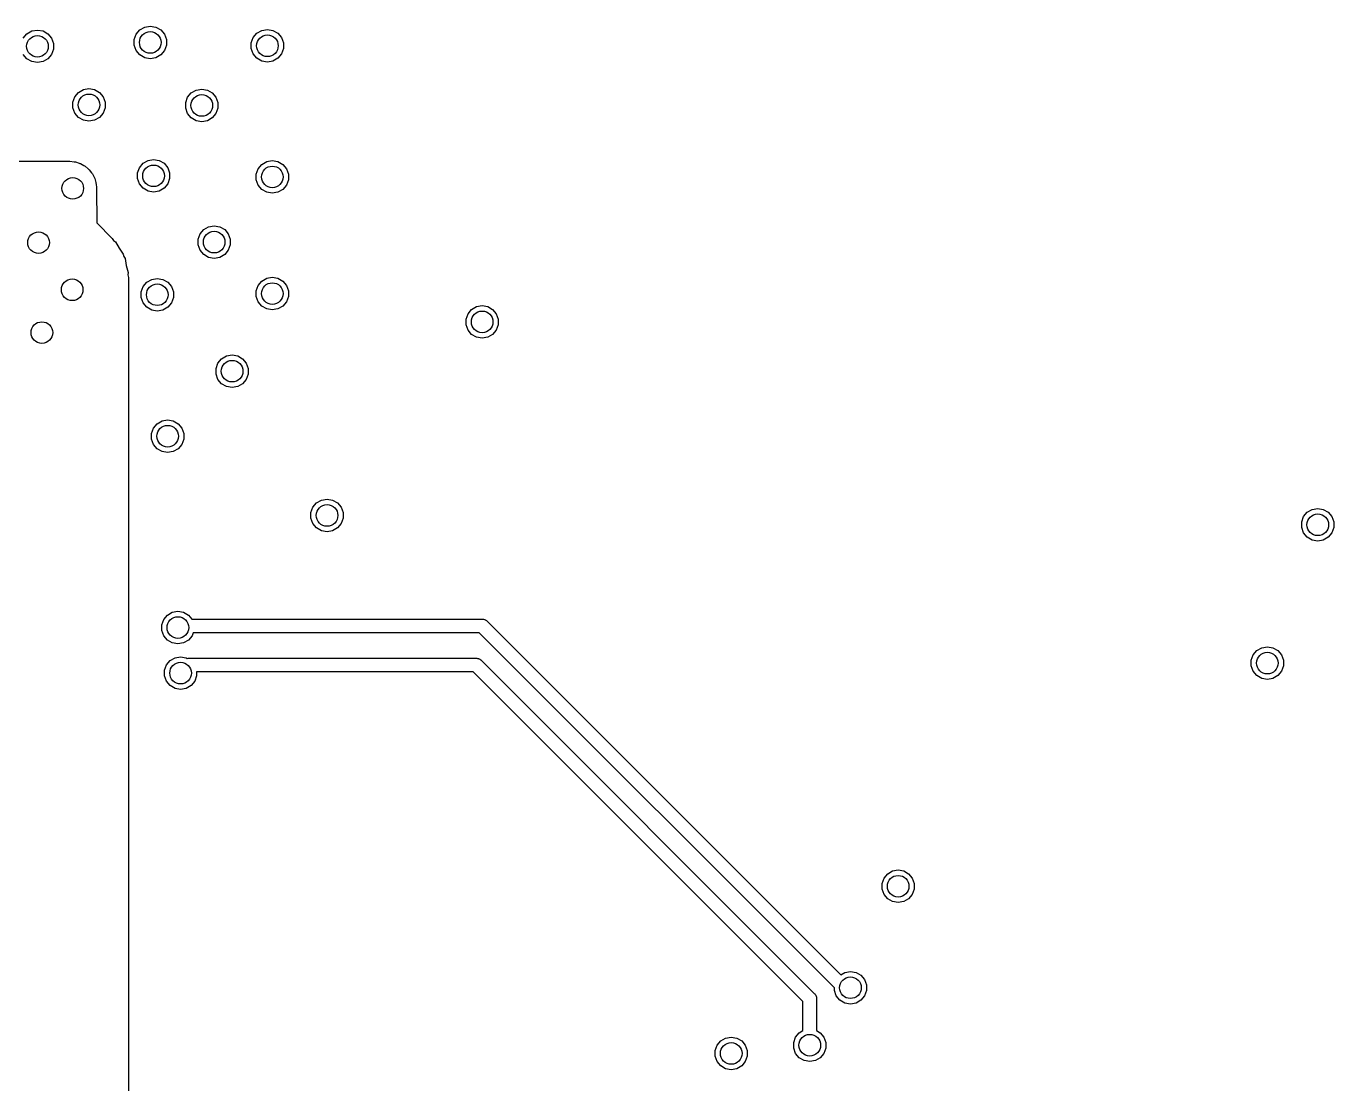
# Model space of a CAD drawing. Extents: x 10 to 287, y -200 to -10.
# Drawn here: x 141.75 to 165.86, y -96.04 to -76.54 of the extents above; entities that cross this region are included whole.
import ezdxf

# ---------------------------------------------------------------- set-up
doc = ezdxf.new("R2010")
doc.units = 0
doc.header["$MEASUREMENT"] = 0
doc.layers.add('BLACK', color=7, linetype='CONTINUOUS')

msp = doc.modelspace()

# ---------------------------------------------------------------- linework, layer by layer
at = {"layer": 'Black'}
for p, q in [((141.767, -76.6833), (141.858, -76.631)), ((141.858, -76.631), (141.961, -76.6129)), ((141.961, -76.6129), (142.064, -76.631)), ((142.064, -76.631), (142.154, -76.6833)), ((143.78, -76.6922), (143.847, -76.6121)), ((143.847, -76.6121), (143.938, -76.5599)), ((143.938, -76.5599), (144.041, -76.5418)), ((144.041, -76.5418), (144.144, -76.5599)), ((144.144, -76.5599), (144.234, -76.6121)), ((144.234, -76.6121), (144.301, -76.6922)), ((146.006, -76.6731), (146.097, -76.6209)), ((146.097, -76.6209), (146.2, -76.6027)), ((146.2, -76.6027), (146.303, -76.6209)), ((146.303, -76.6209), (146.393, -76.6731)), ((141.7, -76.7633), (141.767, -76.6833)), ((142.154, -76.6833), (142.221, -76.7633)), ((142.221, -76.7633), (142.257, -76.8615)), ((142.257, -76.8615), (142.257, -76.966)), ((143.745, -76.7904), (143.78, -76.6922)), ((143.745, -76.8949), (143.745, -76.7904)), ((143.78, -76.9931), (143.745, -76.8949)), ((144.301, -76.6922), (144.337, -76.7904)), ((144.337, -76.8949), (144.301, -76.9931)), ((144.337, -76.7904), (144.337, -76.8949)), ((145.904, -76.8513), (145.939, -76.7531)), ((145.904, -76.9558), (145.904, -76.8513)), ((145.939, -76.7531), (146.006, -76.6731)), ((146.393, -76.6731), (146.46, -76.7531)), ((146.46, -76.7531), (146.496, -76.8513)), ((146.496, -76.8513), (146.496, -76.9558)), ((141.767, -77.1442), (141.7, -77.0642)), ((141.858, -77.1965), (141.767, -77.1442)), ((142.154, -77.1442), (142.064, -77.1965)), ((142.221, -77.0642), (142.154, -77.1442)), ((142.257, -76.966), (142.221, -77.0642)), ((143.847, -77.0731), (143.78, -76.9931)), ((143.938, -77.1253), (143.847, -77.0731)), ((144.041, -77.1435), (143.938, -77.1253)), ((144.144, -77.1253), (144.041, -77.1435)), ((144.234, -77.0731), (144.144, -77.1253)), ((144.301, -76.9931), (144.234, -77.0731)), ((145.939, -77.054), (145.904, -76.9558)), ((146.006, -77.1341), (145.939, -77.054)), ((146.097, -77.1863), (146.006, -77.1341)), ((146.393, -77.1341), (146.303, -77.1863)), ((146.46, -77.054), (146.393, -77.1341)), ((146.496, -76.9558), (146.46, -77.054)), ((141.961, -77.2146), (141.858, -77.1965)), ((142.064, -77.1965), (141.961, -77.2146)), ((146.2, -77.2044), (146.097, -77.1863)), ((146.303, -77.1863), (146.2, -77.2044)), ((142.614, -77.941), (142.65, -77.8428)), ((142.65, -77.8428), (142.717, -77.7628)), ((142.717, -77.7628), (142.808, -77.7105)), ((142.808, -77.7105), (142.911, -77.6924)), ((142.911, -77.6924), (143.013, -77.7105)), ((143.013, -77.7105), (143.104, -77.7628)), ((143.104, -77.7628), (143.171, -77.8428)), ((143.171, -77.8428), (143.207, -77.941)), ((144.695, -77.9512), (144.73, -77.853)), ((144.73, -77.853), (144.797, -77.7729)), ((144.797, -77.7729), (144.888, -77.7207)), ((144.888, -77.7207), (144.991, -77.7025)), ((144.991, -77.7025), (145.094, -77.7207)), ((145.094, -77.7207), (145.184, -77.7729)), ((145.184, -77.7729), (145.251, -77.853)), ((145.251, -77.853), (145.287, -77.9512)), ((142.614, -78.0455), (142.614, -77.941)), ((142.65, -78.1437), (142.614, -78.0455)), ((143.207, -78.0455), (143.171, -78.1437)), ((143.207, -77.941), (143.207, -78.0455)), ((144.695, -78.0556), (144.695, -77.9512)), ((144.73, -78.1538), (144.695, -78.0556)), ((145.287, -78.0556), (145.251, -78.1538)), ((145.287, -77.9512), (145.287, -78.0556)), ((142.717, -78.2237), (142.65, -78.1437)), ((142.808, -78.276), (142.717, -78.2237)), ((142.911, -78.2941), (142.808, -78.276)), ((143.013, -78.276), (142.911, -78.2941)), ((143.104, -78.2237), (143.013, -78.276)), ((143.171, -78.1437), (143.104, -78.2237)), ((144.797, -78.2339), (144.73, -78.1538)), ((144.888, -78.2861), (144.797, -78.2339)), ((144.991, -78.3043), (144.888, -78.2861)), ((145.094, -78.2861), (144.991, -78.3043)), ((145.184, -78.2339), (145.094, -78.2861)), ((145.251, -78.1538), (145.184, -78.2339)), ((141.487, -79.0321), (142.545, -79.0321)), ((142.545, -79.0321), (142.551, -79.0332)), ((142.551, -79.0332), (142.557, -79.0327)), ((142.557, -79.0327), (142.636, -79.0405)), ((142.636, -79.0405), (142.648, -79.0438)), ((142.648, -79.0438), (142.661, -79.0453)), ((142.661, -79.0453), (142.73, -79.0664)), ((142.73, -79.0664), (142.742, -79.0721)), ((142.742, -79.0721), (142.753, -79.0759)), ((142.753, -79.0759), (142.818, -79.1103)), ((143.841, -79.1509), (143.908, -79.0709)), ((143.908, -79.0709), (143.999, -79.0186)), ((143.999, -79.0186), (144.102, -79.0005)), ((144.102, -79.0005), (144.205, -79.0186)), ((144.205, -79.0186), (144.295, -79.0709)), ((144.295, -79.0709), (144.362, -79.1509)), ((146.098, -79.0912), (146.188, -79.0389)), ((146.188, -79.0389), (146.291, -79.0208)), ((146.291, -79.0208), (146.394, -79.0389)), ((146.394, -79.0389), (146.485, -79.0912)), ((142.818, -79.1103), (142.828, -79.1179)), ((142.828, -79.1179), (142.838, -79.124)), ((142.838, -79.124), (142.895, -79.1703)), ((142.895, -79.1703), (142.903, -79.1797)), ((142.903, -79.1797), (142.913, -79.1878)), ((142.913, -79.1878), (142.959, -79.2441)), ((142.959, -79.2441), (142.965, -79.255)), ((142.965, -79.255), (142.973, -79.2648)), ((142.973, -79.2648), (143.007, -79.329)), ((143.806, -79.2491), (143.841, -79.1509)), ((143.806, -79.3536), (143.806, -79.2491)), ((144.362, -79.1509), (144.398, -79.2491)), ((144.398, -79.2491), (144.398, -79.3536)), ((145.995, -79.2694), (146.031, -79.1712)), ((145.995, -79.3739), (145.995, -79.2694)), ((146.031, -79.1712), (146.098, -79.0912)), ((146.485, -79.0912), (146.552, -79.1712)), ((146.552, -79.1712), (146.588, -79.2694)), ((146.588, -79.2694), (146.588, -79.3739)), ((143.007, -79.329), (143.011, -79.3409)), ((143.011, -79.3409), (143.017, -79.352)), ((143.017, -79.352), (143.038, -79.4217)), ((143.038, -79.4217), (143.04, -79.4341)), ((143.04, -79.4341), (143.043, -79.4461)), ((143.043, -79.4461), (143.051, -79.5249)), ((143.051, -79.5249), (143.051, -79.5311)), ((143.051, -79.5311), (143.052, -79.5373)), ((143.052, -79.5373), (143.053, -80.1689)), ((143.841, -79.4518), (143.806, -79.3536)), ((143.908, -79.5318), (143.841, -79.4518)), ((143.999, -79.5841), (143.908, -79.5318)), ((144.295, -79.5318), (144.205, -79.5841)), ((144.362, -79.4518), (144.295, -79.5318)), ((144.398, -79.3536), (144.362, -79.4518)), ((146.031, -79.4721), (145.995, -79.3739)), ((146.098, -79.5521), (146.031, -79.4721)), ((146.188, -79.6044), (146.098, -79.5521)), ((146.485, -79.5521), (146.394, -79.6044)), ((146.552, -79.4721), (146.485, -79.5521)), ((146.588, -79.3739), (146.552, -79.4721)), ((144.102, -79.6022), (143.999, -79.5841)), ((144.205, -79.5841), (144.102, -79.6022)), ((146.291, -79.6225), (146.188, -79.6044)), ((146.394, -79.6044), (146.291, -79.6225)), ((143.053, -80.1689), (143.339, -80.4549)), ((145.026, -80.2926), (145.117, -80.2404)), ((145.117, -80.2404), (145.219, -80.2222)), ((145.219, -80.2222), (145.322, -80.2404)), ((145.322, -80.2404), (145.413, -80.2926)), ((143.339, -80.4549), (143.365, -80.4915)), ((143.365, -80.4915), (143.399, -80.5202)), ((143.399, -80.5202), (143.466, -80.6352)), ((144.923, -80.4708), (144.959, -80.3726)), ((144.923, -80.5753), (144.923, -80.4708)), ((144.959, -80.3726), (145.026, -80.2926)), ((145.413, -80.2926), (145.48, -80.3726)), ((145.48, -80.3726), (145.516, -80.4708)), ((145.516, -80.4708), (145.516, -80.5753)), ((143.466, -80.6352), (143.542, -80.7439)), ((143.542, -80.7439), (143.553, -80.7871)), ((144.959, -80.6735), (144.923, -80.5753)), ((145.026, -80.7536), (144.959, -80.6735)), ((145.117, -80.8058), (145.026, -80.7536)), ((145.413, -80.7536), (145.322, -80.8058)), ((145.48, -80.6735), (145.413, -80.7536)), ((145.516, -80.5753), (145.48, -80.6735)), ((143.553, -80.7871), (143.576, -80.8258)), ((143.576, -80.8258), (143.599, -80.9565)), ((143.599, -80.9565), (143.633, -81.0848)), ((145.219, -80.8239), (145.117, -80.8058)), ((145.322, -80.8058), (145.219, -80.8239)), ((143.633, -81.0848), (143.629, -81.1293)), ((143.629, -81.1293), (143.637, -81.1733)), ((143.637, -81.1733), (143.637, -96.3191)), ((143.977, -81.2629), (144.067, -81.2106)), ((144.067, -81.2106), (144.17, -81.1925)), ((144.17, -81.1925), (144.273, -81.2106)), ((144.273, -81.2106), (144.364, -81.2629)), ((146.031, -81.3226), (146.098, -81.2426)), ((146.098, -81.2426), (146.188, -81.1903)), ((146.188, -81.1903), (146.291, -81.1722)), ((146.291, -81.1722), (146.394, -81.1903)), ((146.394, -81.1903), (146.485, -81.2426)), ((146.485, -81.2426), (146.552, -81.3226)), ((143.874, -81.4411), (143.91, -81.3429)), ((143.874, -81.5456), (143.874, -81.4411)), ((143.91, -81.3429), (143.977, -81.2629)), ((144.364, -81.2629), (144.431, -81.3429)), ((144.431, -81.3429), (144.467, -81.4411)), ((144.467, -81.4411), (144.467, -81.5456)), ((145.995, -81.4208), (146.031, -81.3226)), ((145.995, -81.5253), (145.995, -81.4208)), ((146.552, -81.3226), (146.588, -81.4208)), ((146.588, -81.4208), (146.588, -81.5253)), ((143.91, -81.6438), (143.874, -81.5456)), ((143.977, -81.7238), (143.91, -81.6438)), ((144.067, -81.7761), (143.977, -81.7238)), ((144.364, -81.7238), (144.273, -81.7761)), ((144.431, -81.6438), (144.364, -81.7238)), ((144.467, -81.5456), (144.431, -81.6438)), ((146.031, -81.6235), (145.995, -81.5253)), ((146.098, -81.7035), (146.031, -81.6235)), ((146.188, -81.7558), (146.098, -81.7035)), ((146.485, -81.7035), (146.394, -81.7558)), ((146.552, -81.6235), (146.485, -81.7035)), ((146.588, -81.5253), (146.552, -81.6235)), ((149.966, -81.7633), (150.057, -81.711)), ((150.057, -81.711), (150.16, -81.6929)), ((150.16, -81.6929), (150.263, -81.711)), ((150.263, -81.711), (150.353, -81.7633)), ((144.17, -81.7942), (144.067, -81.7761)), ((144.273, -81.7761), (144.17, -81.7942)), ((146.291, -81.7739), (146.188, -81.7558)), ((146.394, -81.7558), (146.291, -81.7739)), ((149.863, -81.9415), (149.899, -81.8433)), ((149.863, -82.046), (149.863, -81.9415)), ((149.899, -81.8433), (149.966, -81.7633)), ((150.353, -81.7633), (150.42, -81.8433)), ((150.42, -81.8433), (150.456, -81.9415)), ((150.456, -81.9415), (150.456, -82.046)), ((149.899, -82.1442), (149.863, -82.046)), ((149.966, -82.2242), (149.899, -82.1442)), ((150.42, -82.1442), (150.353, -82.2242)), ((150.456, -82.046), (150.42, -82.1442)), ((150.057, -82.2765), (149.966, -82.2242)), ((150.16, -82.2946), (150.057, -82.2765)), ((150.263, -82.2765), (150.16, -82.2946)), ((150.353, -82.2242), (150.263, -82.2765)), ((145.289, -82.7526), (145.356, -82.6726)), ((145.356, -82.6726), (145.447, -82.6203)), ((145.447, -82.6203), (145.55, -82.6022)), ((145.55, -82.6022), (145.653, -82.6203)), ((145.653, -82.6203), (145.743, -82.6726)), ((145.743, -82.6726), (145.81, -82.7526)), ((145.253, -82.8508), (145.289, -82.7526)), ((145.253, -82.9553), (145.253, -82.8508)), ((145.81, -82.7526), (145.846, -82.8508)), ((145.846, -82.8508), (145.846, -82.9553)), ((145.289, -83.0535), (145.253, -82.9553)), ((145.356, -83.1335), (145.289, -83.0535)), ((145.447, -83.1858), (145.356, -83.1335)), ((145.743, -83.1335), (145.653, -83.1858)), ((145.81, -83.0535), (145.743, -83.1335)), ((145.846, -82.9553), (145.81, -83.0535)), ((145.55, -83.2039), (145.447, -83.1858)), ((145.653, -83.1858), (145.55, -83.2039)), ((144.1, -83.9515), (144.168, -83.8715)), ((144.168, -83.8715), (144.258, -83.8192)), ((144.258, -83.8192), (144.361, -83.8011)), ((144.361, -83.8011), (144.464, -83.8192)), ((144.464, -83.8192), (144.554, -83.8715)), ((144.554, -83.8715), (144.621, -83.9515)), ((144.065, -84.0497), (144.1, -83.9515)), ((144.065, -84.1542), (144.065, -84.0497)), ((144.621, -83.9515), (144.657, -84.0497)), ((144.657, -84.0497), (144.657, -84.1542)), ((144.1, -84.2524), (144.065, -84.1542)), ((144.168, -84.3324), (144.1, -84.2524)), ((144.258, -84.3847), (144.168, -84.3324)), ((144.361, -84.4028), (144.258, -84.3847)), ((144.464, -84.3847), (144.361, -84.4028)), ((144.554, -84.3324), (144.464, -84.3847)), ((144.621, -84.2524), (144.554, -84.3324)), ((144.657, -84.1542), (144.621, -84.2524)), ((147.039, -85.412), (147.106, -85.332)), ((147.106, -85.332), (147.197, -85.2797)), ((147.197, -85.2797), (147.3, -85.2616)), ((147.3, -85.2616), (147.403, -85.2797)), ((147.403, -85.2797), (147.493, -85.332)), ((147.493, -85.332), (147.56, -85.412)), ((147.003, -85.5102), (147.039, -85.412)), ((147.003, -85.6147), (147.003, -85.5102)), ((147.56, -85.412), (147.596, -85.5102)), ((147.596, -85.5102), (147.596, -85.6147)), ((165.27, -85.6829), (165.306, -85.5847)), ((165.306, -85.5847), (165.373, -85.5047)), ((165.373, -85.5047), (165.464, -85.4525)), ((165.464, -85.4525), (165.567, -85.4343)), ((165.567, -85.4343), (165.669, -85.4525)), ((165.669, -85.4525), (165.76, -85.5047)), ((165.76, -85.5047), (165.827, -85.5847)), ((165.827, -85.5847), (165.863, -85.6829)), ((147.039, -85.7129), (147.003, -85.6147)), ((147.106, -85.7929), (147.039, -85.7129)), ((147.197, -85.8452), (147.106, -85.7929)), ((147.493, -85.7929), (147.403, -85.8452)), ((147.56, -85.7129), (147.493, -85.7929)), ((147.596, -85.6147), (147.56, -85.7129)), ((165.27, -85.7874), (165.27, -85.6829)), ((165.306, -85.8856), (165.27, -85.7874)), ((165.863, -85.7874), (165.827, -85.8856)), ((165.863, -85.6829), (165.863, -85.7874)), ((147.3, -85.8633), (147.197, -85.8452)), ((147.403, -85.8452), (147.3, -85.8633)), ((165.373, -85.9657), (165.306, -85.8856)), ((165.464, -86.0179), (165.373, -85.9657)), ((165.567, -86.036), (165.464, -86.0179)), ((165.669, -86.0179), (165.567, -86.036)), ((165.76, -85.9657), (165.669, -86.0179)), ((165.827, -85.8856), (165.76, -85.9657)), ((144.254, -87.5778), (144.289, -87.4796)), ((144.289, -87.4796), (144.357, -87.3995)), ((144.357, -87.3995), (144.447, -87.3473)), ((144.447, -87.3473), (144.55, -87.3291)), ((144.55, -87.3291), (144.653, -87.3473)), ((144.653, -87.3473), (144.743, -87.3995)), ((144.743, -87.3995), (144.805, -87.473)), ((144.805, -87.473), (147.29, -87.473)), ((147.29, -87.473), (150.16, -87.473)), ((150.16, -87.473), (150.166, -87.474)), ((150.166, -87.474), (150.171, -87.4735)), ((150.171, -87.4735), (150.187, -87.4778)), ((150.187, -87.4778), (150.203, -87.4807)), ((150.203, -87.4807), (150.208, -87.4835)), ((150.208, -87.4835), (150.214, -87.4849)), ((150.214, -87.4849), (150.227, -87.4944)), ((150.227, -87.4944), (150.242, -87.5027)), ((150.242, -87.5027), (150.245, -87.507)), ((150.245, -87.507), (150.25, -87.5102)), ((150.25, -87.5102), (156.771, -94.0313)), ((144.254, -87.6822), (144.254, -87.5778)), ((144.289, -87.7804), (144.254, -87.6822)), ((144.83, -87.727), (144.811, -87.7804)), ((147.25, -87.727), (144.83, -87.727)), ((147.29, -87.727), (147.25, -87.727)), ((150.107, -87.727), (147.29, -87.727)), ((156.654, -94.2733), (150.107, -87.727)), ((144.357, -87.8605), (144.289, -87.7804)), ((144.447, -87.9127), (144.357, -87.8605)), ((144.55, -87.9309), (144.447, -87.9127)), ((144.653, -87.9127), (144.55, -87.9309)), ((144.743, -87.8605), (144.653, -87.9127)), ((144.811, -87.7804), (144.743, -87.8605)), ((164.444, -88.0549), (164.534, -88.0026)), ((164.534, -88.0026), (164.637, -87.9845)), ((164.637, -87.9845), (164.74, -88.0026)), ((164.74, -88.0026), (164.83, -88.0549)), ((144.339, -88.3196), (144.407, -88.2395)), ((144.407, -88.2395), (144.497, -88.1873)), ((144.497, -88.1873), (144.6, -88.1691)), ((144.6, -88.1691), (144.703, -88.1873)), ((144.703, -88.1873), (144.722, -88.198)), ((144.722, -88.198), (144.723, -88.1978)), ((144.723, -88.1978), (144.739, -88.1935)), ((144.739, -88.1935), (144.744, -88.194)), ((144.744, -88.194), (144.75, -88.193)), ((144.75, -88.193), (147.68, -88.193)), ((147.68, -88.193), (150.05, -88.193)), ((150.05, -88.193), (150.056, -88.194)), ((150.056, -88.194), (150.061, -88.1935)), ((150.061, -88.1935), (150.077, -88.1978)), ((150.077, -88.1978), (150.093, -88.2007)), ((150.093, -88.2007), (150.098, -88.2035)), ((150.098, -88.2035), (150.104, -88.2049)), ((150.104, -88.2049), (150.117, -88.2144)), ((150.117, -88.2144), (150.132, -88.2227)), ((150.132, -88.2227), (150.135, -88.227)), ((150.135, -88.227), (150.14, -88.2302)), ((150.14, -88.2302), (156.29, -94.3802)), ((164.341, -88.2331), (164.376, -88.1349)), ((164.341, -88.3376), (164.341, -88.2331)), ((164.376, -88.1349), (164.444, -88.0549)), ((164.83, -88.0549), (164.897, -88.1349)), ((164.897, -88.1349), (164.933, -88.2331)), ((164.933, -88.2331), (164.933, -88.3376)), ((144.304, -88.4178), (144.339, -88.3196)), ((144.304, -88.5222), (144.304, -88.4178)), ((147.55, -88.447), (144.896, -88.447)), ((144.896, -88.447), (144.896, -88.5222)), ((147.68, -88.447), (147.55, -88.447)), ((149.997, -88.447), (147.68, -88.447)), ((156.073, -94.5226), (149.997, -88.447)), ((164.376, -88.4358), (164.341, -88.3376)), ((164.444, -88.5158), (164.376, -88.4358)), ((164.897, -88.4358), (164.83, -88.5158)), ((164.933, -88.3376), (164.897, -88.4358)), ((144.339, -88.6204), (144.304, -88.5222)), ((144.407, -88.7005), (144.339, -88.6204)), ((144.497, -88.7527), (144.407, -88.7005)), ((144.793, -88.7005), (144.703, -88.7527)), ((144.861, -88.6204), (144.793, -88.7005)), ((144.896, -88.5222), (144.861, -88.6204)), ((164.534, -88.5681), (164.444, -88.5158)), ((164.637, -88.5862), (164.534, -88.5681)), ((164.74, -88.5681), (164.637, -88.5862)), ((164.83, -88.5158), (164.74, -88.5681)), ((144.6, -88.7709), (144.497, -88.7527)), ((144.703, -88.7527), (144.6, -88.7709)), ((157.727, -92.1173), (157.83, -92.0991)), ((157.83, -92.0991), (157.933, -92.1173)), ((157.534, -92.3478), (157.569, -92.2496)), ((157.569, -92.2496), (157.637, -92.1695)), ((157.637, -92.1695), (157.727, -92.1173)), ((157.933, -92.1173), (158.023, -92.1695)), ((158.023, -92.1695), (158.091, -92.2496)), ((158.091, -92.2496), (158.126, -92.3478)), ((157.534, -92.4522), (157.534, -92.3478)), ((157.569, -92.5504), (157.534, -92.4522)), ((157.637, -92.6305), (157.569, -92.5504)), ((158.091, -92.5504), (158.023, -92.6305)), ((158.126, -92.4522), (158.091, -92.5504)), ((158.126, -92.3478), (158.126, -92.4522)), ((157.727, -92.6827), (157.637, -92.6305)), ((157.83, -92.7009), (157.727, -92.6827)), ((157.933, -92.6827), (157.83, -92.7009)), ((158.023, -92.6305), (157.933, -92.6827)), ((156.771, -94.0313), (156.847, -93.9873)), ((156.847, -93.9873), (156.95, -93.9691)), ((156.95, -93.9691), (157.053, -93.9873)), ((157.053, -93.9873), (157.143, -94.0395)), ((157.143, -94.0395), (157.211, -94.1196)), ((157.211, -94.1196), (157.246, -94.2178)), ((157.246, -94.2178), (157.246, -94.3222)), ((156.29, -94.3802), (156.293, -94.3848)), ((156.293, -94.3848), (156.297, -94.3884)), ((156.297, -94.3884), (156.306, -94.4027)), ((156.306, -94.4027), (156.315, -94.4163)), ((156.315, -94.4163), (156.317, -94.4217)), ((156.317, -94.4217), (156.319, -94.4266)), ((156.319, -94.4266), (156.322, -94.4429)), ((156.322, -94.4429), (156.327, -94.4589)), ((156.327, -94.4589), (156.326, -94.4645)), ((156.326, -94.4645), (156.327, -94.47)), ((156.327, -94.47), (156.327, -95.0612)), ((156.654, -94.3222), (156.654, -94.2733)), ((156.689, -94.4204), (156.654, -94.3222)), ((156.757, -94.5005), (156.689, -94.4204)), ((156.847, -94.5527), (156.757, -94.5005)), ((157.143, -94.5005), (157.053, -94.5527)), ((157.211, -94.4204), (157.143, -94.5005)), ((157.246, -94.3222), (157.211, -94.4204)), ((156.073, -95.0612), (156.073, -94.5226)), ((156.95, -94.5709), (156.847, -94.5527)), ((157.053, -94.5527), (156.95, -94.5709)), ((154.558, -95.2511), (154.649, -95.1989)), ((154.649, -95.1989), (154.752, -95.1807)), ((154.752, -95.1807), (154.854, -95.1989)), ((154.854, -95.1989), (154.945, -95.2511)), ((155.904, -95.2778), (155.939, -95.1796)), ((155.939, -95.1796), (156.007, -95.0995)), ((156.007, -95.0995), (156.073, -95.0612)), ((156.327, -95.0612), (156.393, -95.0995)), ((156.393, -95.0995), (156.461, -95.1796)), ((156.461, -95.1796), (156.496, -95.2778)), ((154.455, -95.4293), (154.491, -95.3312)), ((154.455, -95.5338), (154.455, -95.4293)), ((154.491, -95.3312), (154.558, -95.2511)), ((154.945, -95.2511), (155.012, -95.3312)), ((155.012, -95.3312), (155.048, -95.4293)), ((155.048, -95.4293), (155.048, -95.5338)), ((155.904, -95.3822), (155.904, -95.2778)), ((155.939, -95.4804), (155.904, -95.3822)), ((156.496, -95.3822), (156.461, -95.4804)), ((156.496, -95.2778), (156.496, -95.3822)), ((154.491, -95.632), (154.455, -95.5338)), ((154.558, -95.7121), (154.491, -95.632)), ((154.649, -95.7643), (154.558, -95.7121)), ((154.945, -95.7121), (154.854, -95.7643)), ((155.012, -95.632), (154.945, -95.7121)), ((155.048, -95.5338), (155.012, -95.632)), ((156.007, -95.5605), (155.939, -95.4804)), ((156.097, -95.6127), (156.007, -95.5605)), ((156.2, -95.6309), (156.097, -95.6127)), ((156.303, -95.6127), (156.2, -95.6309)), ((156.393, -95.5605), (156.303, -95.6127)), ((156.461, -95.4804), (156.393, -95.5605)), ((154.752, -95.7825), (154.649, -95.7643)), ((154.854, -95.7643), (154.752, -95.7825))]:
    msp.add_line(p, q, dxfattribs=at)
for centre in [(144.041, -76.8426), (141.961, -76.9137), (146.2, -76.9036), (142.911, -77.9932), (144.991, -78.0034), (144.102, -79.3013), (146.291, -79.3217), (142.611, -79.5325), (141.981, -80.5332), (145.219, -80.5231), (142.601, -81.4019), (144.17, -81.4934), (146.291, -81.473), (150.16, -81.9937), (142.042, -82.1919), (145.55, -82.9031), (144.361, -84.1019), (147.3, -85.5624), (165.567, -85.7352), (144.55, -87.63), (164.637, -88.2853), (144.6, -88.47), (157.83, -92.4), (156.95, -94.27), (156.2, -95.33), (154.752, -95.4816)]:
    msp.add_circle(centre, 0.1994, dxfattribs=at)

doc.saveas('drawing.dxf')
